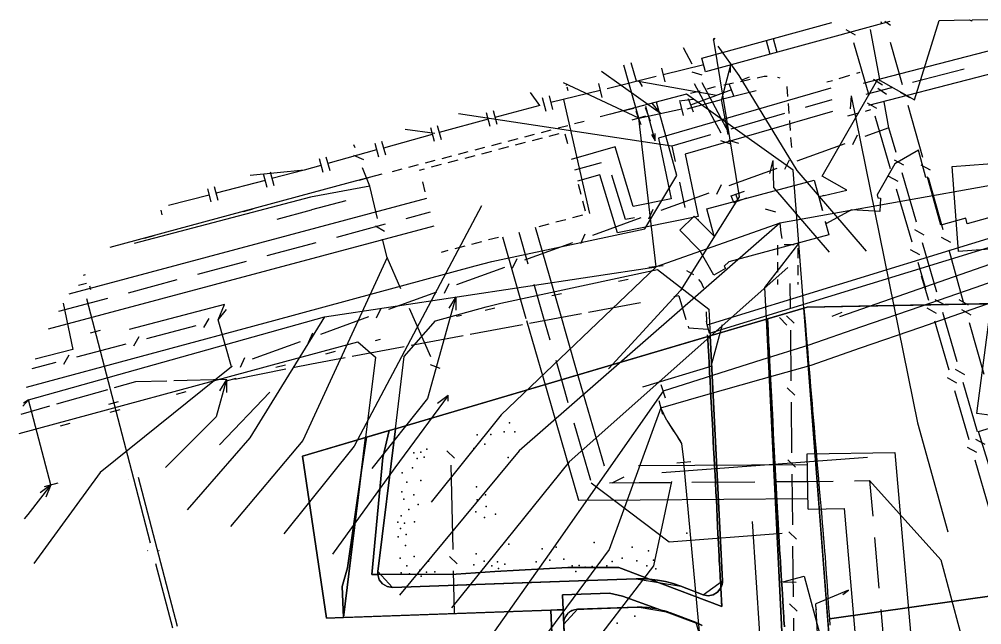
# Model space of a CAD drawing. Header units: metres. Extents: x 17314 to 17509, y 13897 to 14299.
# Drawn here: x 17314 to 17381.7, y 14253.3 to 14295.9 of the extents above; entities that cross this region are included whole.
import ezdxf

# ---------------------------------------------------------------- set-up
doc = ezdxf.new("R2010")
doc.units = ezdxf.units.M
for name, color, linetype in [('BOUNDARY', 7, 'Continuous'), ('BUSH', 7, 'Continuous'), ('CURB', 7, 'Continuous'), ('ELECTR_CABLE', 7, 'Continuous'), ('ELECTR_CABLE_COMM', 7, 'Continuous'), ('GAS', 7, 'Continuous'), ('GRASS', 7, 'Continuous'), ('GROUND', 7, 'Continuous'), ('HEAT', 7, 'Continuous'), ('LAMP', 7, 'Continuous'), ('OVERHEAD_POWER_LINE', 7, 'Continuous'), ('ROAD', 7, 'Continuous'), ('SEWER', 7, 'Continuous'), ('SIDEWALK_PATH', 7, 'Continuous'), ('TREE', 7, 'Continuous')]:
    doc.layers.add(name, color=color, linetype=linetype)

msp = doc.modelspace()

# ---------------------------------------------------------------- linework, layer by layer
at = {"layer": 'BOUNDARY'}
msp.add_lwpolyline([(17354.819, 14225.812), (17354.744, 14227.602), (17356.184, 14227.664), (17356.112, 14230.775), (17352.437, 14230.617), (17351.417, 14254.305), (17335.629, 14253.746), (17333.927, 14265.148), (17369.437, 14275.633), (17399.273, 14276.208), (17410.364, 14279.62), (17411.779, 14274.606), (17410.106, 14274.181), (17410.915, 14271.007), (17412.669, 14271.453), (17417.139, 14255.614), (17416.118, 14255.354), (17416.961, 14252.029), (17418.071, 14252.311), (17421.545, 14240.003)], dxfattribs=at)
at = {"layer": 'BUSH'}
for p in [(17348.508, 14267.493), (17346.23, 14266.648), (17347.181, 14266.681), (17348.127, 14266.87), (17348.872, 14266.853), (17346.775, 14265.987), (17341.763, 14265.393), (17342.261, 14265.442), (17342.494, 14265.069), (17342.678, 14265.637), (17345.988, 14265.682), (17342.006, 14264.982), (17340.959, 14263.974), (17341.667, 14264.334), (17341.283, 14263.31), (17342.266, 14263.444), (17340.918, 14262.64), (17341.763, 14262.43), (17346.168, 14262.987), (17346.809, 14262.433), (17341.063, 14262.132), (17342.071, 14261.737), (17346.22, 14262.069), (17341.427, 14261.407), (17346.133, 14261.238), (17346.861, 14261.602), (17347.503, 14261.065), (17340.64, 14260.512), (17340.888, 14260.955), (17341.115, 14260.442), (17341.805, 14260.538), (17346.74, 14260.822), (17340.834, 14260.048), (17341.24, 14259.639), (17340.679, 14259.473), (17341.187, 14258.874), (17350.786, 14258.623), (17351.775, 14258.753), (17357.119, 14258.735), (17358.285, 14258.488), (17340.818, 14257.962), (17341.795, 14258.09), (17342.795, 14257.758), (17346.15, 14258.274), (17346.722, 14257.754), (17347.662, 14257.716), (17350.367, 14257.705), (17351.335, 14257.834), (17352.314, 14257.894), (17354.841, 14257.652), (17355.718, 14257.745), (17356.415, 14257.968), (17357.454, 14257.776), (17358.632, 14257.822), (17340.873, 14256.937), (17341.278, 14257.435), (17342.18, 14257.135), (17342.656, 14256.995), (17343.258, 14257.008), (17345.994, 14257.494), (17347.266, 14257.433), (17347.731, 14257.243), (17348.17, 14257.544), (17352.907, 14257.433), (17353.157, 14257.037), (17353.389, 14257.458), (17353.819, 14257.338), (17354.314, 14257.374), (17355.346, 14257.436), (17358.165, 14257.44), (17358.793, 14257.22), (17341.464, 14256.859), (17342.277, 14256.698), (17356.084, 14253.392)]:
    msp.add_point(p, dxfattribs=at)
at = {"layer": 'CURB'}
for points in [[(17364.748, 14291.532), (17365.437, 14291.678)], [(17365.927, 14291.782), (17366.424, 14291.888)], [(17366.424, 14291.888), (17366.62, 14291.899)], [(17367.358, 14291.823), (17367.519, 14291.774)], [(17361.233, 14290.696), (17361.915, 14290.875)], [(17362.399, 14291.002), (17363, 14291.16)], [(17363.57, 14291.281), (17364.259, 14291.428)], [(17368.001, 14291.177), (17368.011, 14291.147)], [(17368.011, 14291.147), (17368.061, 14290.476)], [(17369.201, 14275.564), (17368.459, 14285.276), (17360.953, 14290.623), (17355.615, 14289.221), (17354.88, 14289.028)], [(17314.534, 14270.001), (17331.91, 14274.707), (17346.08, 14278.555), (17347.266, 14278.843), (17358.015, 14281.157), (17360.273, 14284.896), (17358.831, 14290.066)], [(17356.573, 14289.473), (17357.254, 14289.652)], [(17368.098, 14289.978), (17368.151, 14289.275)], [(17368.188, 14288.776), (17368.24, 14288.074)], [(17350.747, 14287.943), (17351.429, 14288.122)], [(17351.913, 14288.249), (17352.594, 14288.428)], [(17353.078, 14288.555), (17353.759, 14288.734)], [(17348.417, 14287.332), (17349.099, 14287.51)], [(17349.582, 14287.637), (17350.264, 14287.816)], [(17368.277, 14287.575), (17368.33, 14286.873)], [(17346.087, 14286.72), (17346.769, 14286.899)], [(17347.252, 14287.026), (17347.934, 14287.205)], [(17343.757, 14286.108), (17344.438, 14286.287)], [(17344.922, 14286.414), (17345.603, 14286.593)], [(17340.262, 14285.19), (17340.943, 14285.369)], [(17341.427, 14285.496), (17342.108, 14285.675)], [(17342.592, 14285.802), (17343.273, 14285.981)], [(17339.51, 14284.993), (17337.29, 14284.41), (17320.374, 14279.836)], [(17337.931, 14284.578), (17338.613, 14284.757)], [(17329.79, 14282.382), (17330.47, 14282.566)], [(17322.813, 14280.495), (17323.493, 14280.679)], [(17366.572, 14274.788), (17366.461, 14277.033), (17368.853, 14280.12)], [(17340.471, 14267.08), (17341.095, 14272.158), (17343.287, 14274.687), (17346.867, 14275.659), (17347.897, 14275.91), (17358.905, 14278.28), (17362.532, 14275.495), (17362.625, 14273.622)], [(17361.464, 14277.912), (17360.975, 14278.205)], [(17356.85, 14277.582), (17356.165, 14277.435)], [(17361.988, 14277.394), (17361.827, 14277.575)], [(17362.176, 14276.976), (17361.988, 14277.394)], [(17352.156, 14276.571), (17351.471, 14276.424)], [(17369.201, 14275.564), (17373.058, 14225.403), (17376.794, 14172.851), (17374.179, 14169.662), (17342.442, 14165.635), (17336.079, 14169.453)], [(17347.461, 14275.56), (17346.776, 14275.413)], [(17362.389, 14274.599), (17362.352, 14275.299)], [(17345.113, 14275.055), (17344.771, 14274.981)], [(17372.974, 14227.374), (17371.902, 14227.328), (17368.776, 14230.177), (17366.572, 14274.788)], [(17314.013, 14266.751), (17332.695, 14271.812), (17337.82, 14273.203), (17339.075, 14272.116), (17338.381, 14266.463)], [(17339.396, 14273.372), (17339.054, 14273.279)], [(17351.346, 14256.304), (17357.407, 14256.518), (17360.542, 14255.997), (17362.122, 14255.395), (17363.477, 14256.378), (17362.625, 14273.622)], [(17362.452, 14273.4), (17362.437, 14273.697)], [(17336.239, 14272.515), (17335.556, 14272.329)], [(17362.516, 14272.201), (17362.479, 14272.901)], [(17369.414, 14273.165), (17369.474, 14272.463)], [(17332.741, 14271.565), (17332.057, 14271.38)], [(17329.242, 14270.617), (17328.558, 14270.432)], [(17325.742, 14269.669), (17325.059, 14269.484)], [(17321.077, 14268.406), (17320.393, 14268.22)], [(17317.578, 14267.458), (17316.894, 14267.273)], [(17338.381, 14266.463), (17336.824, 14253.788)], [(17340.471, 14267.08), (17339.237, 14257.027), (17340.265, 14255.906), (17351.355, 14256.304)], [(17362.959, 14263.809), (17362.922, 14264.508)], [(17370.537, 14259.962), (17370.597, 14259.26)], [(17370.815, 14256.359), (17370.865, 14255.656)], [(17363.441, 14254.567), (17363.421, 14254.917)], [(17351.417, 14254.305), (17351.427, 14254.305)], [(17356.112, 14230.775), (17356.412, 14235.478), (17356.909, 14237.787), (17358.766, 14242.719), (17359.862, 14244.712), (17362.964, 14248.832), (17361.636, 14253.439), (17359.829, 14254.129), (17357.478, 14254.52), (17353.275, 14254.371), (17352.311, 14253.33)]]:
    msp.add_lwpolyline(points, dxfattribs=at)
at = {"layer": 'ELECTR_CABLE'}
for points in [[(17357.425, 14291.554), (17357.063, 14292.833)], [(17359.126, 14289.276), (17354.975, 14292.217)], [(17357.586, 14288.937), (17356.532, 14292.676)], [(17363.062, 14290.533), (17357.425, 14291.554)], [(17357.586, 14288.937), (17352.305, 14291.428)], [(17364.111, 14290.924), (17361.236, 14289.852)], [(17363.936, 14291.392), (17364.286, 14290.456)], [(17360.423, 14290.167), (17361.417, 14290.279)], [(17361.061, 14290.32), (17361.411, 14289.384)], [(17358.428, 14288.728), (17358.066, 14289.66)], [(17359.126, 14289.276), (17358.536, 14290)], [(17358.067, 14289.073), (17357.105, 14288.801)], [(17357.767, 14288.471), (17357.405, 14289.403)], [(17367.016, 14285.963), (17366.797, 14285.055)], [(17367.016, 14285.963), (17367.08, 14284.071)], [(17367.08, 14284.071), (17370.997, 14279.511)], [(17362.412, 14274.405), (17390.325, 14282.993)], [(17362.56, 14273.797), (17390.509, 14282.397)], [(17389.729, 14281.237), (17371.775, 14274.978)], [(17385.908, 14278.632), (17381.23, 14277.006)], [(17358.809, 14278.487), (17347.911, 14268.05)], [(17381.524, 14275.656), (17386.204, 14277.277)], [(17381.23, 14277.006), (17377.435, 14275.694)], [(17344.714, 14276.36), (17342.727, 14269.217)], [(17344.714, 14276.36), (17344.232, 14275.56)], [(17344.714, 14276.36), (17344.714, 14275.426)], [(17354.056, 14275.277), (17357.724, 14275.958)], [(17360.049, 14276.39), (17360.4, 14276.455)], [(17360.404, 14276.443), (17360.912, 14274.768)], [(17371.195, 14275.004), (17371.889, 14275.286)], [(17377.435, 14275.694), (17373.196, 14274.228)], [(17377.432, 14274.238), (17381.524, 14275.656)], [(17335.482, 14274.966), (17330.231, 14266.438)], [(17349.897, 14274.504), (17353.565, 14275.186)], [(17362.412, 14274.405), (17362.352, 14274.648)], [(17345.738, 14273.732), (17349.406, 14274.413)], [(17361.057, 14274.29), (17361.089, 14274.186)], [(17361.089, 14274.186), (17362.486, 14274.101)], [(17362.56, 14273.797), (17362.412, 14274.405)], [(17363.464, 14274.402), (17362.658, 14271.471)], [(17373.196, 14274.228), (17369.565, 14272.972)], [(17373.194, 14272.769), (17377.432, 14274.238)], [(17341.579, 14272.959), (17345.247, 14273.641)], [(17337.42, 14272.187), (17341.088, 14272.868)], [(17369.565, 14272.972), (17366.242, 14271.92)], [(17369.71, 14271.562), (17373.194, 14272.769)], [(17334.579, 14271.659), (17336.929, 14272.095)], [(17366.242, 14271.92), (17359.307, 14269.723)], [(17329.178, 14270.572), (17332.775, 14271.296)], [(17333.265, 14271.395), (17334.579, 14271.659)], [(17362.658, 14271.471), (17357.845, 14270.005)], [(17366.209, 14270.566), (17369.71, 14271.562)], [(17324.888, 14270.469), (17328.617, 14270.559)], [(17328.589, 14270.558), (17327.859, 14267.916)], [(17328.589, 14270.558), (17328.108, 14269.757)], [(17328.589, 14270.558), (17328.59, 14269.624)], [(17362.142, 14269.41), (17366.209, 14270.566)], [(17316.649, 14268.824), (17320.237, 14269.844)], [(17320.718, 14269.981), (17322.209, 14270.405)], [(17322.209, 14270.405), (17324.388, 14270.457)], [(17359.156, 14270.2), (17359.458, 14269.246)], [(17331.64, 14269.664), (17328.092, 14265.958)], [(17342.727, 14269.217), (17338.814, 14264.274)], [(17359.307, 14269.723), (17351.298, 14258.285)], [(17359.154, 14268.561), (17362.142, 14269.41)], [(17314.158, 14268.116), (17316.168, 14268.688)], [(17314.666, 14269.116), (17314.26, 14268.662)], [(17314.666, 14269.116), (17314.302, 14268.882)], [(17359.154, 14268.561), (17355.51, 14258.59)], [(17359.291, 14268.08), (17359.017, 14269.042)], [(17359.57, 14267.65), (17359.154, 14268.561)], [(17327.859, 14267.916), (17324.293, 14264.346)], [(17347.911, 14268.05), (17342.979, 14261.915)], [(17359.57, 14267.65), (17360.519, 14266.179)], [(17359.57, 14267.65), (17360.047, 14266.911)], [(17330.231, 14266.438), (17325.83, 14261.38)], [(17360.318, 14266.491), (17360.61, 14266.038)], [(17360.61, 14266.038), (17360.763, 14264.705)], [(17361.261, 14264.751), (17360.265, 14264.659)], [(17362.963, 14240.895), (17360.763, 14264.705)], [(17316.245, 14263.128), (17314.625, 14261.037)], [(17316.245, 14263.128), (17315.496, 14262.57)], [(17316.245, 14263.128), (17315.892, 14262.264)], [(17314.625, 14261.037), (17314.365, 14260.729)], [(17351.298, 14258.285), (17346.762, 14251.86)], [(17355.51, 14258.59), (17350.844, 14252.259)]]:
    msp.add_lwpolyline(points, dxfattribs=at)
at = {"layer": 'ELECTR_CABLE_COMM'}
for points in [[(17375.312, 14295.473), (17374.898, 14295.742)], [(17372.151, 14295.171), (17372.808, 14294.811)], [(17374.568, 14291.552), (17373.882, 14295.171)], [(17372.69, 14294.272), (17373.778, 14290.556)], [(17376.138, 14291.28), (17375.297, 14294.267)], [(17360.707, 14293.909), (17361.32, 14292.764)], [(17361.316, 14292.212), (17362.033, 14291.995)], [(17374.1, 14291.69), (17374.739, 14291.298)], [(17361.49, 14291.39), (17363.354, 14287.909)], [(17362.029, 14291.442), (17363.904, 14287.941)], [(17375.018, 14290.604), (17374.398, 14291.026)], [(17376.669, 14290.375), (17376.015, 14290.741)], [(17357.586, 14288.937), (17360.62, 14289.605)], [(17360.728, 14289.117), (17360.512, 14290.093)], [(17373.659, 14290.016), (17374.317, 14289.656)], [(17375.191, 14288.269), (17374.848, 14290.079)], [(17377.574, 14286.183), (17376.545, 14289.836)], [(17358.809, 14278.487), (17357.586, 14288.937)], [(17374.199, 14289.116), (17375.286, 14285.401)], [(17375.191, 14288.269), (17373.502, 14287.655)], [(17375.697, 14286.531), (17375.191, 14288.269)], [(17372.955, 14287.738), (17372.638, 14287.059)], [(17337.636, 14286.858), (17337.554, 14287.073)], [(17363.349, 14287.357), (17364.067, 14287.14)], [(17363.9, 14287.388), (17364.617, 14287.171)], [(17372.092, 14287.142), (17368.713, 14285.913)], [(17338.244, 14286.003), (17337.56, 14286.311)], [(17338.664, 14284.151), (17338.168, 14285.456)], [(17367.304, 14285.4), (17363.925, 14284.171)], [(17391.134, 14285.776), (17367.513, 14281.547)], [(17368.167, 14285.996), (17367.85, 14285.317)], [(17376.235, 14285.63), (17375.578, 14285.991)], [(17378.104, 14285.278), (17377.45, 14285.644)], [(17375.168, 14284.861), (17375.826, 14284.501)], [(17377.127, 14281.614), (17376.116, 14285.09)], [(17379.009, 14281.086), (17377.981, 14284.739)], [(17338.664, 14284.151), (17334.507, 14283.375)], [(17339.217, 14281.876), (17338.664, 14284.151)], [(17363.379, 14284.255), (17363.062, 14283.575)], [(17334.507, 14283.375), (17322.102, 14280.118)], [(17362.515, 14283.659), (17359.137, 14282.43)], [(17375.708, 14283.961), (17376.795, 14280.245)], [(17358.59, 14282.513), (17358.273, 14281.834)], [(17366.484, 14282.564), (17367.201, 14282.347)], [(17339.714, 14280.953), (17339.074, 14281.343)], [(17367.513, 14281.547), (17349.174, 14265.53)], [(17357.727, 14281.917), (17354.348, 14280.688)], [(17367.513, 14281.547), (17358.809, 14278.487)], [(17367.513, 14281.547), (17367.58, 14280.878)], [(17353.802, 14280.771), (17353.485, 14280.092)], [(17367.58, 14280.878), (17367.657, 14280.461)], [(17389.729, 14281.237), (17371.775, 14274.978)], [(17377.665, 14280.713), (17377.008, 14281.074)], [(17339.883, 14279.133), (17339.571, 14280.419)], [(17352.939, 14280.175), (17349.56, 14278.946)], [(17367.376, 14279.294), (17367.376, 14279.994)], [(17367.826, 14280.044), (17368.526, 14280.044)], [(17378.558, 14276.697), (17377.546, 14280.174)], [(17379.54, 14280.181), (17378.886, 14280.548)], [(17368.776, 14279.794), (17368.776, 14279.094)], [(17376.677, 14279.706), (17377.335, 14279.346)], [(17380.445, 14275.99), (17379.416, 14279.642)], [(17339.883, 14279.133), (17333.954, 14266.259)], [(17340.859, 14276.926), (17339.883, 14279.133)], [(17349.014, 14279.03), (17348.697, 14278.35)], [(17367.376, 14278.094), (17367.376, 14278.794)], [(17377.217, 14278.806), (17377.76, 14276.948)], [(17335.482, 14274.966), (17358.809, 14278.487)], [(17348.15, 14278.434), (17344.772, 14277.205)], [(17368.081, 14278.423), (17352.702, 14264.761)], [(17359.306, 14278.545), (17358.312, 14278.429)], [(17368.776, 14278.594), (17368.776, 14277.894)], [(17344.225, 14277.288), (17343.908, 14276.609)], [(17367.376, 14277.244), (17367.376, 14277.594)], [(17368.222, 14277.313), (17368.241, 14275.527)], [(17368.776, 14277.394), (17368.776, 14277.244)], [(17377.464, 14277.851), (17377.968, 14276.122)], [(17343.362, 14276.692), (17339.983, 14275.463)], [(17379.096, 14275.796), (17378.439, 14276.157)], [(17380.777, 14275.789), (17380.123, 14276.155)], [(17328.454, 14275.828), (17321.737, 14274.073)], [(17328.008, 14274.744), (17328.454, 14275.828)], [(17328.008, 14274.744), (17328.581, 14275.481)], [(17339.437, 14275.546), (17339.12, 14274.867)], [(17342.977, 14272.137), (17341.466, 14275.554)], [(17377.849, 14275.582), (17378.506, 14275.222)], [(17379.988, 14271.78), (17378.977, 14275.257)], [(17380.975, 14275.084), (17380.321, 14275.451)], [(17314.666, 14269.116), (17335.482, 14274.966)], [(17327.356, 14274.846), (17326.978, 14274.199)], [(17328.95, 14271.45), (17328.008, 14274.744)], [(17338.574, 14274.95), (17335.195, 14273.721)], [(17367.483, 14274.902), (17368.018, 14274.378)], [(17367.981, 14275.039), (17368.517, 14274.515)], [(17371.775, 14274.978), (17371.706, 14274.96)], [(17378.387, 14274.682), (17379.394, 14271.223)], [(17381.88, 14270.893), (17380.852, 14274.546)], [(17326.442, 14274.332), (17322.965, 14273.417)], [(17368.257, 14274.027), (17368.295, 14270.456)], [(17322.429, 14273.55), (17322.051, 14272.902)], [(17333.785, 14273.209), (17330.406, 14271.98)], [(17334.648, 14273.805), (17334.332, 14273.125)], [(17321.514, 14273.035), (17318.038, 14272.12)], [(17317.501, 14272.253), (17317.123, 14271.606)], [(17329.86, 14272.063), (17329.543, 14271.384)], [(17316.587, 14271.738), (17314.909, 14271.297)], [(17328.95, 14271.45), (17319.696, 14263.998)], [(17328.997, 14271.467), (17328.95, 14271.45)], [(17343.63, 14271.316), (17342.931, 14271.586)], [(17380.526, 14270.88), (17379.869, 14271.24)], [(17379.275, 14270.683), (17379.932, 14270.323)], [(17368.035, 14269.968), (17368.57, 14269.444)], [(17381.419, 14266.863), (17380.407, 14270.34)], [(17344.177, 14269.424), (17340.429, 14264.323)], [(17344.177, 14269.424), (17343.443, 14268.847)], [(17344.189, 14269.022), (17344.177, 14269.424)], [(17379.813, 14269.783), (17380.819, 14266.324)], [(17316.245, 14263.128), (17314.666, 14269.116)], [(17368.311, 14268.956), (17368.348, 14265.385)], [(17333.954, 14266.259), (17328.873, 14260.19)], [(17380.701, 14265.785), (17381.358, 14265.424)], [(17381.957, 14265.963), (17381.3, 14266.324)], [(17349.174, 14265.53), (17340.761, 14255.366)], [(17344.642, 14265.018), (17344.099, 14265.535)], [(17344.531, 14258.573), (17344.388, 14264.527)], [(17352.702, 14264.761), (17344.414, 14254.486)], [(17368.089, 14264.897), (17368.624, 14264.373)], [(17381.239, 14264.884), (17382.245, 14261.426)], [(17319.696, 14263.998), (17315.045, 14257.603)], [(17340.429, 14264.323), (17336.051, 14258.264)], [(17368.364, 14263.885), (17368.402, 14260.314)], [(17316.729, 14263.256), (17315.762, 14263.001)], [(17368.142, 14259.826), (17368.678, 14259.301)], [(17368.418, 14258.814), (17368.456, 14255.242)], [(17344.82, 14257.565), (17344.278, 14258.082)], [(17344.638, 14254.097), (17344.567, 14257.074)], [(17368.196, 14254.755), (17368.732, 14254.23)], [(17368.472, 14253.742), (17368.51, 14250.171)]]:
    msp.add_lwpolyline(points, dxfattribs=at)
at = {"layer": 'GAS'}
for points in [[(17384.556, 14282.579), (17380.702, 14281.51), (17380.594, 14281.899), (17378.845, 14281.414), (17377.909, 14284.791), (17377.788, 14284.759), (17377.276, 14286.693), (17375.607, 14285.736), (17374.359, 14283.552), (17374.411, 14283.323), (17374.594, 14283.314), (17374.549, 14282.381), (17372.551, 14282.479), (17370.789, 14281.533), (17370.714, 14281.672), (17370.968, 14280.719), (17363.929, 14278.84), (17363.602, 14278.513), (17363.692, 14278.353), (17362.879, 14277.893), (17361.895, 14279.634), (17360.481, 14281.048), (17361.481, 14282.048), (17361.705, 14281.824), (17361.724, 14281.835), (17361.763, 14281.766), (17362.895, 14280.634), (17362.379, 14282.567), (17369.937, 14284.584), (17370.508, 14282.442), (17370.509, 14282.442), (17370.286, 14283.429), (17370.599, 14283.5), (17370.599, 14283.51), (17370.636, 14283.508), (17372.237, 14283.869), (17370.501, 14284.861), (17374.406, 14291.697), (17376.985, 14290.223), (17378.719, 14295.816), (17380.826, 14295.857), (17381.019, 14295.797), (17381.048, 14295.861), (17383.255, 14295.904)], [(17362.028, 14293.172), (17371.169, 14295.67)], [(17375.25, 14295.749), (17362.292, 14292.208)], [(17374.627, 14295.737), (17374.667, 14295.59)], [(17366.557, 14294.41), (17366.821, 14293.445)], [(17367.039, 14294.542), (17367.303, 14293.577)], [(17362.292, 14292.208), (17362.028, 14293.172)], [(17359.186, 14292.47), (17359.426, 14291.499)], [(17362.16, 14292.69), (17359.306, 14291.985)], [(17358.821, 14291.865), (17355.358, 14291.009)], [(17354.873, 14290.889), (17351.41, 14290.033)], [(17354.753, 14291.374), (17354.993, 14290.403)], [(17350.63, 14289.84), (17349.976, 14290.741)], [(17350.804, 14290.398), (17351.044, 14289.427)], [(17351.29, 14290.518), (17351.53, 14289.547)], [(17347.348, 14289.473), (17347.609, 14288.507)], [(17350.63, 14289.84), (17347.478, 14288.99)], [(17346.996, 14288.86), (17343.551, 14287.931)], [(17346.865, 14289.343), (17347.126, 14288.377)], [(17343.25, 14287.85), (17341.17, 14288.14)], [(17342.939, 14288.284), (17343.199, 14287.318)], [(17343.421, 14288.414), (17343.682, 14287.449)], [(17343.069, 14287.799), (17339.633, 14286.84)], [(17339.017, 14287.187), (17339.286, 14286.224)], [(17339.499, 14287.321), (17339.768, 14286.358)], [(17335.1, 14286.092), (17335.369, 14285.129)], [(17335.582, 14286.227), (17335.851, 14285.264)], [(17339.152, 14286.705), (17335.716, 14285.745)], [(17335.235, 14285.611), (17334.05, 14285.28)], [(17334.05, 14285.28), (17330.246, 14284.915)], [(17331.179, 14285.045), (17331.432, 14284.078)], [(17331.662, 14285.172), (17331.916, 14284.204)], [(17334.05, 14285.28), (17331.789, 14284.688)], [(17327.728, 14284.141), (17327.981, 14283.174)], [(17331.305, 14284.561), (17327.854, 14283.658)], [(17327.371, 14283.531), (17324.514, 14282.783)], [(17327.254, 14283.978), (17327.497, 14283.047)], [(17323.963, 14282.463), (17324.047, 14282.144)], [(17367.725, 14256.296), (17369.22, 14256.702)], [(17367.725, 14256.296), (17368.66, 14256.291)], [(17369.22, 14256.702), (17371.301, 14249.044)]]:
    msp.add_lwpolyline(points, dxfattribs=at)
at = {"layer": 'GRASS'}
for points in [[(17372.788, 14228.909), (17369.201, 14275.564), (17366.646, 14274.809), (17366.663, 14274.47), (17366.689, 14273.971), (17366.729, 14273.191), (17366.754, 14272.692), (17366.794, 14271.913), (17366.82, 14271.413), (17366.859, 14270.634), (17366.885, 14270.134), (17366.925, 14269.355), (17366.95, 14268.856), (17366.99, 14268.076), (17367.016, 14267.577), (17367.055, 14266.797), (17367.081, 14266.298), (17367.121, 14265.518), (17367.146, 14265.019), (17367.186, 14264.239), (17367.212, 14263.74), (17367.252, 14262.961), (17367.277, 14262.461), (17367.323, 14261.566), (17367.393, 14260.403), (17367.424, 14259.904), (17367.471, 14259.125), (17367.501, 14258.626), (17367.525, 14258.237), (17367.532, 14258.123), (17367.558, 14257.696), (17367.588, 14257.197), (17367.64, 14256.342), (17367.67, 14255.843), (17367.722, 14254.988), (17367.753, 14254.489), (17367.792, 14253.844), (17367.805, 14253.634), (17367.835, 14253.135)], [(17367.835, 14253.135), (17367.805, 14253.634), (17367.792, 14253.844), (17367.753, 14254.489), (17367.722, 14254.988), (17367.67, 14255.843), (17367.64, 14256.342), (17367.588, 14257.197), (17367.558, 14257.696), (17367.532, 14258.123), (17367.525, 14258.237), (17367.501, 14258.626), (17367.471, 14259.125), (17367.424, 14259.904), (17367.393, 14260.403), (17367.323, 14261.566), (17367.277, 14262.461), (17367.252, 14262.961), (17367.212, 14263.74), (17367.186, 14264.239), (17367.146, 14265.019), (17367.121, 14265.518), (17367.081, 14266.298), (17367.055, 14266.797), (17367.016, 14267.577), (17366.99, 14268.076), (17366.95, 14268.856), (17366.925, 14269.355), (17366.885, 14270.134), (17366.859, 14270.634), (17366.82, 14271.413), (17366.794, 14271.913), (17366.754, 14272.692), (17366.729, 14273.191), (17366.689, 14273.971), (17366.663, 14274.47), (17366.646, 14274.809), (17366.572, 14274.788), (17368.65, 14232.728)], [(17362.059, 14253.239), (17358.917, 14254.397), (17358.56, 14254.46), (17358.201, 14254.501), (17357.84, 14254.521), (17357.478, 14254.52), (17353.275, 14254.371), (17353.079, 14254.344), (17352.894, 14254.281), (17352.725, 14254.182), (17352.577, 14254.051), (17352.457, 14253.893), (17352.372, 14253.717), (17352.323, 14253.527), (17352.311, 14253.33), (17353.259, 14230.652)]]:
    msp.add_lwpolyline(points, dxfattribs=at)
for points in [[(17363.165, 14259.712), (17363.142, 14260.212), (17363.109, 14260.912), (17363.085, 14261.411), (17363.081, 14261.503), (17363.049, 14262.111), (17363.022, 14262.61), (17362.985, 14263.31), (17362.959, 14263.809), (17362.922, 14264.508), (17362.896, 14265.008), (17362.859, 14265.707), (17362.832, 14266.207), (17362.795, 14266.906), (17362.769, 14267.406), (17362.732, 14268.105), (17362.706, 14268.605), (17362.669, 14269.304), (17362.642, 14269.804), (17362.605, 14270.503), (17362.579, 14271.002), (17362.542, 14271.702), (17362.516, 14272.201), (17362.479, 14272.901), (17362.452, 14273.4), (17362.443, 14273.568), (17340.471, 14267.08), (17339.237, 14257.027), (17339.232, 14256.975), (17339.23, 14256.922), (17339.23, 14256.869), (17339.233, 14256.817), (17344.754, 14256.84), (17347.468, 14257.039), (17352.612, 14257.323), (17356.186, 14257.319), (17358.356, 14256.495), (17358.915, 14256.429), (17359.467, 14256.323), (17360.01, 14256.179), (17360.542, 14255.997), (17362.122, 14255.395), (17362.484, 14255.329), (17362.836, 14255.395), (17363.141, 14255.58), (17363.367, 14255.872), (17363.354, 14256.115), (17363.326, 14256.615), (17363.286, 14257.314), (17363.258, 14257.813), (17363.241, 14258.12), (17363.222, 14258.513), (17363.199, 14259.012)], [(17362.625, 14273.622), (17362.443, 14273.568), (17362.452, 14273.4), (17362.479, 14272.901), (17362.516, 14272.201), (17362.542, 14271.702), (17362.579, 14271.002), (17362.605, 14270.503), (17362.642, 14269.804), (17362.669, 14269.304), (17362.706, 14268.605), (17362.732, 14268.105), (17362.769, 14267.406), (17362.795, 14266.906), (17362.832, 14266.207), (17362.859, 14265.707), (17362.896, 14265.008), (17362.922, 14264.508), (17362.959, 14263.809), (17362.985, 14263.31), (17363.022, 14262.61), (17363.049, 14262.111), (17363.081, 14261.503), (17363.085, 14261.411), (17363.109, 14260.912), (17363.142, 14260.212), (17363.165, 14259.712), (17363.199, 14259.012), (17363.222, 14258.513), (17363.241, 14258.12), (17363.258, 14257.813), (17363.286, 14257.314), (17363.326, 14256.615), (17363.354, 14256.115), (17363.367, 14255.872), (17363.42, 14255.992), (17363.456, 14256.118), (17363.475, 14256.247), (17363.477, 14256.378)], [(17335.629, 14253.746), (17336.824, 14253.788), (17336.738, 14255.97), (17337.101, 14257.283), (17338.074, 14263.968), (17338.381, 14266.463), (17333.927, 14265.148)], [(17338.074, 14263.968), (17337.101, 14257.283), (17336.738, 14255.97), (17336.824, 14253.788)], [(17347.468, 14257.039), (17344.754, 14256.84), (17339.233, 14256.817), (17339.34, 14256.448), (17339.568, 14256.155), (17339.886, 14255.966), (17340.265, 14255.906), (17351.346, 14256.304), (17357.407, 14256.518), (17357.644, 14256.523), (17357.882, 14256.521), (17358.119, 14256.512), (17358.356, 14256.495), (17356.186, 14257.319), (17352.612, 14257.323)]]:
    msp.add_lwpolyline(points, close=True, dxfattribs=at)
at = {"layer": 'GROUND'}
for points in [[(17368.65, 14232.728), (17366.572, 14274.788), (17369.21, 14275.566), (17369.27, 14274.863), (17369.312, 14274.365), (17369.372, 14273.663), (17369.414, 14273.165), (17369.474, 14272.463), (17369.516, 14271.965), (17369.576, 14271.263), (17369.618, 14270.764), (17369.678, 14270.062), (17369.72, 14269.564), (17369.78, 14268.862), (17369.822, 14268.364), (17369.882, 14267.662), (17369.924, 14267.164), (17369.984, 14266.462), (17370.026, 14265.963), (17370.086, 14265.261), (17370.129, 14264.763), (17370.188, 14264.061), (17370.231, 14263.563), (17370.29, 14262.861), (17370.333, 14262.363), (17370.392, 14261.661), (17370.435, 14261.162), (17370.494, 14260.46), (17370.537, 14259.962), (17370.613, 14259.068), (17370.664, 14258.472), (17370.693, 14258.059), (17370.729, 14257.561), (17370.779, 14256.858), (17370.815, 14256.359), (17370.865, 14255.656), (17370.9, 14255.158), (17370.95, 14254.455), (17370.986, 14253.956), (17371.004, 14253.704), (17371.036, 14253.253)], [(17353.068, 14235.236), (17352.313, 14253.339), (17352.358, 14253.677), (17352.516, 14253.979), (17352.767, 14254.211), (17353.09, 14254.347), (17357.478, 14254.52), (17357.84, 14254.521), (17358.201, 14254.501), (17358.56, 14254.46), (17358.917, 14254.397), (17359.149, 14254.343), (17359.378, 14254.281), (17359.605, 14254.209), (17359.829, 14254.129), (17361.636, 14253.439), (17361.745, 14253.395), (17361.852, 14253.347), (17361.957, 14253.295), (17362.059, 14253.239)]]:
    msp.add_lwpolyline(points, dxfattribs=at)
for points in [[(17362.625, 14273.622), (17363.477, 14256.378), (17363.475, 14256.247), (17363.456, 14256.118), (17363.42, 14255.992), (17363.367, 14255.872), (17363.141, 14255.58), (17362.836, 14255.395), (17362.484, 14255.329), (17362.122, 14255.395), (17360.542, 14255.997), (17360.01, 14256.179), (17359.467, 14256.323), (17358.915, 14256.429), (17358.356, 14256.495), (17358.119, 14256.512), (17357.882, 14256.521), (17357.644, 14256.523), (17357.407, 14256.518), (17351.346, 14256.304), (17340.265, 14255.906), (17339.886, 14255.966), (17339.568, 14256.155), (17339.34, 14256.448), (17339.233, 14256.817), (17339.23, 14256.869), (17339.23, 14256.922), (17339.232, 14256.975), (17339.237, 14257.027), (17340.471, 14267.08)], [(17335.629, 14253.746), (17333.927, 14265.148), (17338.44, 14266.481), (17338.074, 14263.968), (17336.824, 14253.788)]]:
    msp.add_lwpolyline(points, close=True, dxfattribs=at)
at = {"layer": 'HEAT'}
for points in [[(17373.401, 14291.415), (17388.62, 14295.338)], [(17373.782, 14289.861), (17389.019, 14293.788)], [(17372.93, 14292.1), (17373.168, 14292.169)], [(17376.856, 14291.479), (17380.479, 14292.413)], [(17370.829, 14291.49), (17371.209, 14291.601)], [(17371.69, 14291.74), (17372.45, 14291.96)], [(17371.111, 14291.045), (17358.984, 14287.533)], [(17373.591, 14290.638), (17375.403, 14291.105)], [(17371.171, 14290.229), (17369.286, 14289.683)], [(17372.54, 14290.519), (17372.473, 14289.587)], [(17372.54, 14290.519), (17377.198, 14267.493)], [(17373.899, 14289.524), (17373.529, 14289.421)], [(17359.919, 14286.971), (17344.923, 14289.249)], [(17371.231, 14289.414), (17360.854, 14286.409)], [(17367.845, 14289.266), (17364.075, 14288.174)], [(17373.048, 14289.288), (17372.284, 14289.077)], [(17350.109, 14287.373), (17350.809, 14287.557)], [(17351.293, 14287.684), (17351.993, 14287.867)], [(17352.39, 14287.846), (17352.574, 14287.146)], [(17358.984, 14287.533), (17359.874, 14283.274)], [(17362.634, 14287.757), (17359.919, 14286.971)], [(17347.742, 14286.751), (17348.442, 14286.935)], [(17348.925, 14287.062), (17349.626, 14287.246)], [(17355.931, 14286.919), (17352.847, 14286.039)], [(17357.204, 14282.73), (17355.931, 14286.919)], [(17359.919, 14286.971), (17360.144, 14285.896)], [(17345.374, 14286.13), (17346.074, 14286.314)], [(17346.558, 14286.441), (17347.258, 14286.624)], [(17360.854, 14286.409), (17361.77, 14282.028)], [(17342.173, 14285.29), (17342.523, 14285.382)], [(17343.006, 14285.509), (17343.707, 14285.692)], [(17344.19, 14285.819), (17344.89, 14286.003)], [(17354.954, 14285.808), (17353.066, 14285.27)], [(17354.857, 14284.949), (17353.286, 14284.501)], [(17356.096, 14280.872), (17354.857, 14284.949)], [(17356.65, 14281.801), (17355.697, 14284.937)], [(17342.575, 14283.756), (17342.391, 14284.456)], [(17353.322, 14284.295), (17353.506, 14283.595)], [(17360.451, 14284.428), (17360.822, 14282.651)], [(17317.522, 14276.577), (17342.689, 14283.304)], [(17346.535, 14282.76), (17337.564, 14265.866)], [(17353.633, 14283.111), (17353.817, 14282.411)], [(17359.874, 14283.274), (17357.204, 14282.73)], [(17341.229, 14281.879), (17342.947, 14282.338)], [(17353.639, 14282.106), (17352.938, 14281.922)], [(17361.77, 14282.028), (17356.096, 14280.872)], [(17316.078, 14274.121), (17343.206, 14281.372)], [(17336.344, 14280.573), (17339.78, 14281.492)], [(17351.271, 14281.484), (17350.571, 14281.3)], [(17352.455, 14281.795), (17351.755, 14281.611)], [(17357.285, 14281.93), (17356.65, 14281.801)], [(17349.151, 14280.928), (17349.795, 14278.695)], [(17350.304, 14281.26), (17352.053, 14275.199)], [(17331.459, 14279.267), (17334.895, 14280.186)], [(17346.536, 14280.241), (17345.836, 14280.058)], [(17347.72, 14280.552), (17347.019, 14280.368)], [(17347.998, 14280.595), (17349.657, 14274.843)], [(17344.168, 14279.62), (17343.694, 14279.495)], [(17345.352, 14279.931), (17344.652, 14279.747)], [(17326.574, 14277.962), (17330.01, 14278.88)], [(17321.688, 14276.656), (17325.124, 14277.574)], [(17350.211, 14277.254), (17350.855, 14275.021)], [(17316.803, 14275.35), (17320.239, 14276.268)], [(17352.008, 14275.354), (17353.195, 14271.238)], [(17349.702, 14274.688), (17350.863, 14270.664)], [(17350.855, 14275.021), (17351.34, 14273.34)], [(17351.756, 14271.898), (17352.029, 14270.951)], [(17353.196, 14271.238), (17355.149, 14264.469)], [(17350.863, 14270.664), (17353.347, 14262.055)], [(17352.03, 14270.951), (17352.61, 14268.939)], [(17353.026, 14267.498), (17354.187, 14263.473)], [(17377.198, 14267.493), (17379.341, 14259.831)], [(17337.564, 14265.866), (17332.631, 14259.678)], [(17359.211, 14263.996), (17373.688, 14265.09)], [(17369.442, 14265.322), (17375.614, 14265.412)], [(17369.5, 14261.422), (17369.442, 14265.322)], [(17375.614, 14265.412), (17377.252, 14246.58)], [(17357.564, 14264.486), (17369.487, 14264.572)], [(17355.728, 14263.273), (17356.559, 14263.7)], [(17354.248, 14263.262), (17359.74, 14259.126)], [(17355.529, 14263.271), (17357.623, 14263.286)], [(17357.623, 14263.286), (17359.835, 14263.302)], [(17359.905, 14263.356), (17358.623, 14257.429)], [(17361.335, 14263.313), (17365.759, 14263.345)], [(17367.259, 14263.356), (17369.471, 14263.372)], [(17369.471, 14263.372), (17371.265, 14263.398)], [(17372.765, 14263.42), (17373.829, 14263.436)], [(17373.829, 14263.436), (17374.048, 14260.921)], [(17373.829, 14263.436), (17378.836, 14257.843)], [(17353.347, 14262.055), (17357.682, 14262.087)], [(17357.682, 14262.087), (17369.455, 14262.172)], [(17369.5, 14261.422), (17372.044, 14261.46)], [(17372.044, 14261.46), (17373.364, 14246.274)], [(17365.561, 14260.558), (17366.081, 14252.661)], [(17359.74, 14259.126), (17367.681, 14259.726)], [(17374.178, 14259.427), (17374.488, 14255.852)], [(17378.836, 14257.843), (17380.89, 14250.245)], [(17358.623, 14257.429), (17353.443, 14250.671)], [(17374.618, 14254.358), (17374.929, 14250.783)]]:
    msp.add_lwpolyline(points, dxfattribs=at)
at = {"layer": 'LAMP'}
msp.add_point((17370.064, 14254.355), dxfattribs=at)
at = {"layer": 'OVERHEAD_POWER_LINE'}
for points in [[(17364.054, 14292.668), (17363.419, 14290.25)], [(17364.057, 14292.151), (17364.054, 14292.668)], [(17357.86, 14291.162), (17357.602, 14291.609)], [(17365.363, 14291.822), (17364.895, 14291.646)], [(17365.844, 14290.859), (17363.419, 14290.25)], [(17361.005, 14289.599), (17363.419, 14290.25)], [(17363.878, 14287.792), (17363.419, 14290.25)], [(17358.744, 14287.335), (17358.098, 14289.75)], [(17358.485, 14287.783), (17358.744, 14287.335)], [(17358.744, 14287.335), (17358.744, 14287.854)], [(17336.993, 14283.129), (17334.579, 14282.478)], [(17332.162, 14281.838), (17334.579, 14282.478)], [(17372.349, 14255.722), (17370.04, 14254.763)], [(17371.939, 14255.407), (17372.349, 14255.722)], [(17370.188, 14252.267), (17370.04, 14254.763)]]:
    msp.add_lwpolyline(points, dxfattribs=at)
at = {"layer": 'ROAD'}
for points in [[(17391.243, 14276.053), (17369.437, 14275.633), (17369.21, 14275.566), (17369.27, 14274.863), (17369.312, 14274.365), (17369.372, 14273.663), (17369.414, 14273.165), (17369.474, 14272.463), (17369.516, 14271.965), (17369.576, 14271.263), (17369.618, 14270.764), (17369.678, 14270.062), (17369.72, 14269.564), (17369.78, 14268.862), (17369.822, 14268.364), (17369.882, 14267.662), (17369.924, 14267.164), (17369.984, 14266.462), (17370.026, 14265.963), (17370.086, 14265.261), (17370.129, 14264.763), (17370.188, 14264.061), (17370.231, 14263.563), (17370.29, 14262.861), (17370.333, 14262.363), (17370.392, 14261.661), (17370.435, 14261.162), (17370.494, 14260.46), (17370.537, 14259.962), (17370.613, 14259.068), (17370.664, 14258.472), (17370.693, 14258.059), (17370.729, 14257.561), (17370.779, 14256.858), (17370.815, 14256.359), (17370.865, 14255.656), (17370.9, 14255.158), (17370.95, 14254.455), (17370.986, 14253.956), (17371.004, 14253.704), (17383.088, 14255.414)], [(17383.085, 14255.414), (17371.004, 14253.704), (17371.036, 14253.253)]]:
    msp.add_lwpolyline(points, dxfattribs=at)
at = {"layer": 'SEWER'}
for points in [[(17362.86, 14294.42), (17362.975, 14294.579)], [(17362.86, 14294.42), (17362.912, 14294.56)], [(17362.86, 14294.545), (17362.86, 14294.42)], [(17362.86, 14294.42), (17364.652, 14283.399)], [(17363.148, 14294.019), (17364.634, 14291.955)], [(17364.634, 14291.955), (17368.715, 14285.263)], [(17352.522, 14291.229), (17352.496, 14291.26)], [(17352.629, 14290.855), (17352.567, 14291.126)], [(17352.293, 14290.255), (17354.129, 14282.221)], [(17383.473, 14267.882), (17381.376, 14268.156), (17382.895, 14279.771), (17380.08, 14279.565), (17379.644, 14285.55), (17385.849, 14286.002)], [(17368.715, 14285.263), (17373.589, 14279.575)], [(17364.652, 14283.399), (17360.519, 14276.816)], [(17364.102, 14283.475), (17365.035, 14283.803)], [(17364.27, 14282.996), (17364.102, 14283.475)], [(17364.579, 14283.114), (17364.415, 14283.582)], [(17364.27, 14282.996), (17365.203, 14283.324)], [(17318.531, 14277.89), (17318.671, 14277.927)], [(17318.754, 14277.306), (17318.188, 14277.158)], [(17319.053, 14276.858), (17318.983, 14277.126)], [(17360.519, 14276.816), (17355.453, 14271.308)], [(17317.102, 14275.919), (17317.777, 14272.664)], [(17318.736, 14276.247), (17322.044, 14263.573)], [(17319.701, 14273.984), (17319.004, 14273.802)], [(17317.777, 14272.664), (17315.143, 14271.972)], [(17320.309, 14268.805), (17321.006, 14268.987)], [(17385.278, 14254.633), (17381.485, 14266.879), (17383.578, 14267.528)], [(17321.696, 14263.488), (17321.696, 14263.488)], [(17322.046, 14263.574), (17323.227, 14259.048)], [(17325.134, 14253.163), (17322.396, 14263.66)], [(17323.057, 14258.507), (17323.034, 14258.497)], [(17323.853, 14258.475), (17323.841, 14258.513)], [(17323.605, 14257.596), (17324.786, 14253.07)]]:
    msp.add_lwpolyline(points, dxfattribs=at)
at = {"layer": 'SIDEWALK_PATH'}
msp.add_lwpolyline([(17368.65, 14232.728), (17366.572, 14274.788), (17362.625, 14273.622), (17363.477, 14256.378), (17363.475, 14256.247), (17363.456, 14256.118), (17363.42, 14255.992), (17363.367, 14255.872), (17363.441, 14254.567), (17358.356, 14256.495), (17358.119, 14256.512), (17357.882, 14256.521), (17357.644, 14256.523), (17357.407, 14256.518), (17351.346, 14256.304), (17340.265, 14255.906), (17339.886, 14255.966), (17339.568, 14256.155), (17339.34, 14256.448), (17339.233, 14256.817), (17338.825, 14256.815), (17339.593, 14265.062), (17340.046, 14266.955), (17338.44, 14266.481), (17338.074, 14263.968), (17336.824, 14253.788), (17351.417, 14254.305), (17352.27, 14254.335), (17352.229, 14255.381), (17355.54, 14255.509), (17356.445, 14255.307), (17358.917, 14254.397), (17359.149, 14254.343), (17359.378, 14254.281), (17359.605, 14254.209), (17359.829, 14254.129), (17361.636, 14253.439), (17361.745, 14253.395), (17361.852, 14253.347), (17361.957, 14253.295), (17362.059, 14253.239)], dxfattribs=at)
for points in [[(17340.471, 14267.08), (17340.046, 14266.955), (17339.593, 14265.062), (17338.825, 14256.815), (17339.233, 14256.817), (17339.23, 14256.869), (17339.23, 14256.922), (17339.232, 14256.975), (17339.237, 14257.027)], [(17362.122, 14255.395), (17360.542, 14255.997), (17360.01, 14256.179), (17359.467, 14256.323), (17358.915, 14256.429), (17358.356, 14256.495), (17363.441, 14254.567), (17363.367, 14255.872), (17363.141, 14255.58), (17362.836, 14255.395), (17362.484, 14255.329)], [(17356.445, 14255.307), (17355.54, 14255.509), (17352.229, 14255.381), (17352.27, 14254.335), (17352.311, 14253.33), (17352.358, 14253.677), (17352.516, 14253.979), (17352.767, 14254.211), (17353.09, 14254.347), (17357.478, 14254.52), (17357.84, 14254.521), (17358.201, 14254.501), (17358.56, 14254.46), (17358.917, 14254.397)], [(17352.271, 14254.347), (17351.417, 14254.305), (17352.232, 14235.37), (17353.068, 14235.236)]]:
    msp.add_lwpolyline(points, close=True, dxfattribs=at)
at = {"layer": 'TREE'}
for p in [(17348.404, 14265.049), (17360.975, 14259.733), (17354.455, 14259.069), (17348.446, 14258.959), (17357.312, 14253.878)]:
    msp.add_point(p, dxfattribs=at)

doc.saveas('drawing.dxf')
